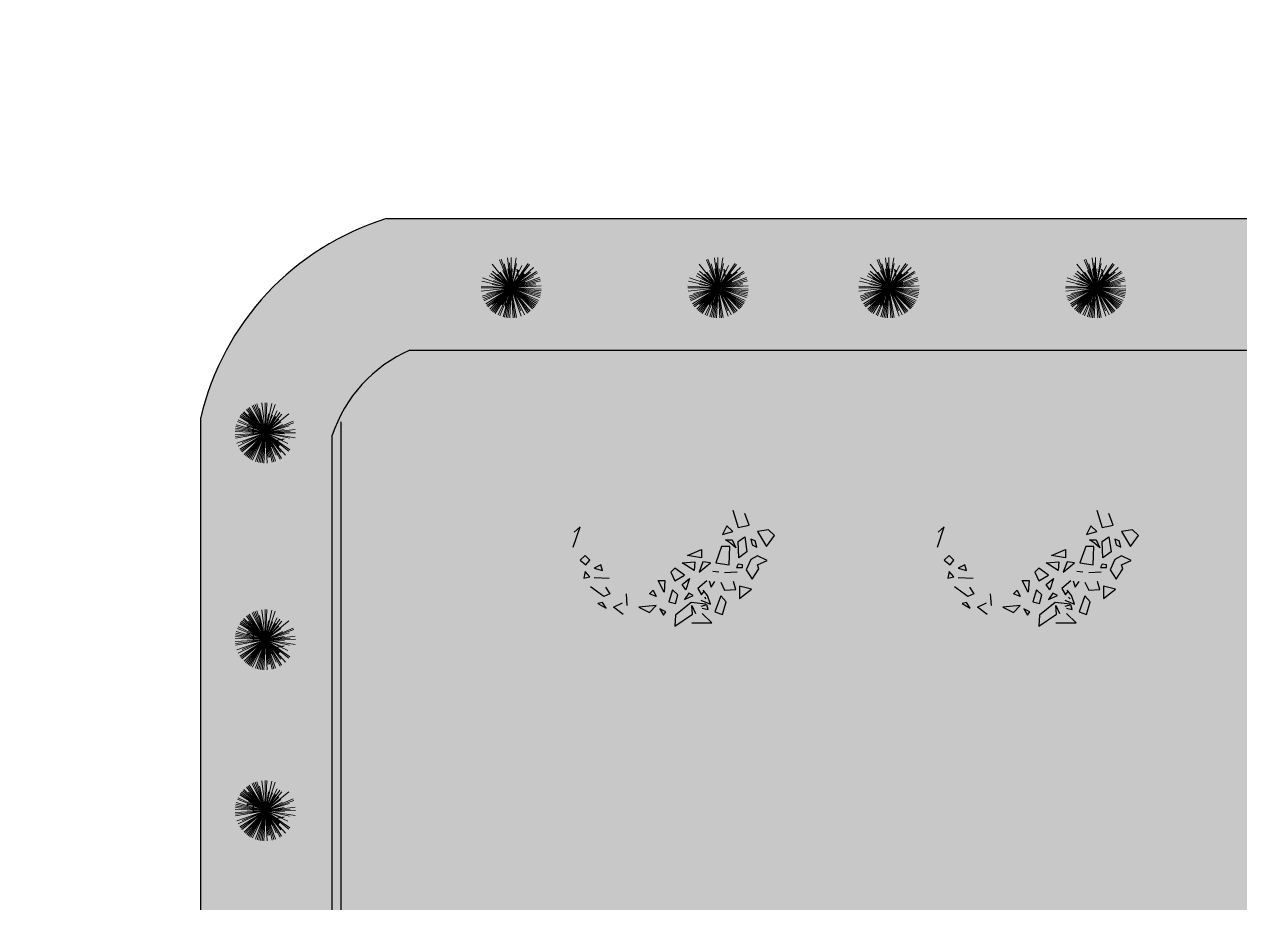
# Model space of a CAD drawing. Header units: millimetres. Extents: x -1544140 to 7445918, y -1294905 to 2019878.
# Drawn here: x 1790708 to 1794918, y 46922 to 49963 of the extents above; entities that cross this region are included whole.
import ezdxf

# ---------------------------------------------------------------- set-up
doc = ezdxf.new("R2010")
doc.units = ezdxf.units.MM
doc.header["$MEASUREMENT"] = 0
doc.layers.add('marc det', color=74, linetype='Continuous', lineweight=18)
picture_1 = doc.add_image_def('image5.png', size_in_pixel=(1482, 826))

msp = doc.modelspace()

# ---------------------------------------------------------------- hatches: boundary and pattern name
at = {"true_color": 0x8dc133, "transparency": 33554687}
h = msp.add_hatch(color=65, dxfattribs=at)
h.dxf.hatch_style = 1
h.paths.add_polyline_path([(1798271.3, 44489.7), (1798271.3, 48586.5, 0.352206), (1797375, 49290.5), (1791963.1, 49290.5, 0.266602), (1791319.5, 48601.4), (1791319.5, 44664.7, 0.323619), (1792044.8, 43934.2), (1797778.2, 43934.2, 0.388077)])
h.paths.add_polyline_path([(1797744.5, 44389.8), (1792088.8, 44389.8, -0.285044), (1791775.1, 44706.8), (1791775.1, 48540, -0.211803), (1792043.1, 48834.9), (1797378.1, 48834.9, -0.326949), (1797815.8, 48525.3), (1797815.8, 44485.1, -0.351898)], flags=16)
at = {"true_color": 0xb8d93f, "transparency": 33554687}
h = msp.add_hatch(color=63, dxfattribs=at)
h.dxf.hatch_style = 1
h.paths.add_polyline_path([(1797815.8, 48525.3, 0.326949), (1797378.1, 48834.9), (1792043.1, 48834.9, 0.386529), (1791775.1, 48230.6), (1791775.1, 44706.8, 0.417198), (1792285.9, 44389.8), (1797744.5, 44389.8, 0.351898), (1797815.8, 44485.1)])
at = {"layer": 'marc det'}
for points in [[(1792776.4, 48525.2), (1792708, 48506.9), (1792685.5, 48478), (1792644.2, 48420), (1792600.8, 48414.9), (1792594.9, 48364.9), (1792611.6, 48343.7), (1792599.1, 48311.9), (1792551, 48221.8), (1792566.6, 48190.7), (1792593, 48151.9), (1792593.4, 48117.8), (1792541, 48097.7), (1792614.1, 48092.5), (1792605, 48058.9), (1792628.7, 48034.3), (1792631.7, 48003.1), (1792667.6, 47963.7), (1792679.4, 47919.6), (1792712.6, 47894.4), (1792736.7, 47899.1), (1792768.5, 47880.9), (1792782.8, 47839.8), (1792793, 47788), (1792804.2, 47826.9), (1792838.8, 47858.1), (1792882.1, 47844.6), (1792910.9, 47825.9), (1792946.2, 47837.7), (1792983.8, 47837.8), (1793007.9, 47810.7), (1793017.4, 47841.9), (1793056.8, 47864.4), (1793097.9, 47862.7), (1793140.8, 47883.3), (1793153.8, 47912.8), (1793176.6, 47924.6), (1793206.7, 47930.5), (1793217.4, 47971.7), (1793237.9, 47995.3), (1793293.1, 48001.3), (1793335.5, 47992.5), (1793299.4, 48017.1), (1793272.2, 48043.6), (1793273.6, 48068.3), (1793298.2, 48102.5), (1793318.4, 48143.1), (1793315, 48176.6), (1793320.8, 48258.4), (1793389, 48293.8), (1793305.5, 48288.4), (1793282.3, 48326.6), (1793278.4, 48362.5), (1793253.1, 48411.3), (1793223, 48437.1), (1793209.1, 48475.9), (1793178.2, 48489.4), (1793138.1, 48518.2), (1793105, 48515), (1793105.9, 48570.5), (1793070.6, 48526.9), (1793057.6, 48561), (1793040.2, 48569.8), (1792998.4, 48582.1), (1792989.7, 48572.1), (1792912.4, 48566.6), (1792891.1, 48579.6), (1792853.2, 48564.8), (1792824.3, 48568.9), (1792794.8, 48607), (1792767.5, 48650.5), (1792778.8, 48608.8), (1792790.4, 48550)], [(1794037.2, 48525.2), (1793968.8, 48506.9), (1793946.2, 48478), (1793905, 48420), (1793861.5, 48414.9), (1793855.7, 48364.9), (1793872.4, 48343.7), (1793859.9, 48311.9), (1793811.8, 48221.8), (1793827.3, 48190.7), (1793853.7, 48151.9), (1793854.2, 48117.8), (1793801.8, 48097.7), (1793874.8, 48092.5), (1793865.8, 48058.9), (1793889.4, 48034.3), (1793892.4, 48003.1), (1793928.4, 47963.7), (1793940.2, 47919.6), (1793973.3, 47894.4), (1793997.5, 47899.1), (1794029.2, 47880.9), (1794043.6, 47839.8), (1794053.8, 47788), (1794064.9, 47826.9), (1794099.5, 47858.1), (1794142.9, 47844.6), (1794171.7, 47825.9), (1794206.9, 47837.7), (1794244.5, 47837.8), (1794268.6, 47810.7), (1794278.2, 47841.9), (1794317.6, 47864.4), (1794358.7, 47862.7), (1794401.6, 47883.3), (1794414.6, 47912.8), (1794437.3, 47924.6), (1794467.5, 47930.5), (1794478.2, 47971.7), (1794498.6, 47995.3), (1794553.8, 48001.3), (1794596.3, 47992.5), (1794560.1, 48017.1), (1794533, 48043.6), (1794534.4, 48068.3), (1794559, 48102.5), (1794579.2, 48143.1), (1794575.7, 48176.6), (1794581.6, 48258.4), (1794649.8, 48293.8), (1794566.3, 48288.4), (1794543.1, 48326.6), (1794539.2, 48362.5), (1794513.9, 48411.3), (1794483.8, 48437.1), (1794469.9, 48475.9), (1794439, 48489.4), (1794398.9, 48518.2), (1794365.8, 48515), (1794366.7, 48570.5), (1794331.4, 48526.9), (1794318.4, 48561), (1794301, 48569.8), (1794259.1, 48582.1), (1794250.4, 48572.1), (1794173.2, 48566.6), (1794151.8, 48579.6), (1794114, 48564.8), (1794085, 48568.9), (1794055.6, 48607), (1794028.2, 48650.5), (1794039.6, 48608.8), (1794051.1, 48550)]]:
    msp.add_hatch(color=102, dxfattribs=at).paths.add_polyline_path(points)

# ---------------------------------------------------------------- linework, layer by layer
at = {"color": 116, "lineweight": -2, "true_color": 0x136734}
for p, q in [((1792421.4, 49082.4), (1792415.5, 49115.9)), ((1793137.8, 49082.4), (1793131.9, 49115.9)), ((1793729.6, 49082.4), (1793723.7, 49115.9)), ((1794446.1, 49082.4), (1794440.2, 49115.9)), ((1791574.6, 48521.7), (1791608.1, 48527.6)), ((1791574.6, 47805.2), (1791608.1, 47811.1)), ((1791574.6, 47213.4), (1791608.1, 47219.3))]:
    msp.add_line(p, q, dxfattribs=at)
at = {"color": 116, "true_color": 0x136734}
for p, q in [((1792352.7, 49008.7), (1792397, 49008.7)), ((1792374.9, 49030.8), (1792374.9, 48986.5)), ((1793069.2, 49008.7), (1793113.5, 49008.7)), ((1793091.3, 49030.8), (1793091.3, 48986.5)), ((1793661, 49008.7), (1793705.3, 49008.7)), ((1793683.2, 49030.8), (1793683.2, 48986.5)), ((1794377.4, 49008.7), (1794421.7, 49008.7)), ((1794399.6, 49030.8), (1794399.6, 48986.5)), ((1791500.9, 48590.3), (1791500.9, 48546)), ((1791523, 48568.1), (1791478.7, 48568.1)), ((1791500.9, 47873.9), (1791500.9, 47829.6)), ((1791523, 47851.7), (1791478.7, 47851.7)), ((1791500.9, 47282), (1791500.9, 47237.7)), ((1791523, 47259.9), (1791478.7, 47259.9))]:
    msp.add_line(p, q, dxfattribs=at)
at = {"color": 96}
for p, q in [((1793162.2, 48281.3), (1793180.3, 48220.9)), ((1794422.9, 48281.3), (1794441, 48220.9)), ((1793219, 48229), (1793203.5, 48269.2)), ((1794479.7, 48229), (1794464.3, 48269.2)), ((1792609.7, 48152.5), (1792633, 48222.9)), ((1792633, 48222.9), (1792612.3, 48204.8)), ((1793141.5, 48227), (1793126, 48196.7)), ((1793126, 48196.7), (1793162.2, 48206.8)), ((1793162.2, 48206.8), (1793141.5, 48227)), ((1793180.3, 48220.9), (1793219, 48229)), ((1793286.1, 48212.8), (1793247.4, 48206.8)), ((1793247.4, 48206.8), (1793278.4, 48154.5)), ((1793306.8, 48192.7), (1793286.1, 48212.8)), ((1793870.5, 48152.5), (1793893.8, 48222.9)), ((1793893.8, 48222.9), (1793873.1, 48204.8)), ((1794402.3, 48227), (1794386.8, 48196.7)), ((1794386.8, 48196.7), (1794422.9, 48206.8)), ((1794422.9, 48206.8), (1794402.3, 48227)), ((1794441, 48220.9), (1794479.7, 48229)), ((1794546.9, 48212.8), (1794508.2, 48206.8)), ((1794508.2, 48206.8), (1794539.1, 48154.5)), ((1794567.5, 48192.7), (1794546.9, 48212.8)), ((1793123.5, 48154.5), (1793102.8, 48098.1)), ((1793151.9, 48154.5), (1793123.5, 48154.5)), ((1793136.4, 48178.6), (1793159.6, 48178.6)), ((1793154.4, 48166.5), (1793136.4, 48178.6)), ((1793149.3, 48092), (1793151.9, 48154.5)), ((1793172.5, 48150.4), (1793154.4, 48166.5)), ((1793159.6, 48178.6), (1793172.5, 48150.4)), ((1793180.3, 48172.6), (1793203.5, 48188.7)), ((1793182.9, 48116.2), (1793180.3, 48172.6)), ((1793203.5, 48188.7), (1793211.2, 48136.3)), ((1793239.6, 48174.6), (1793224.1, 48180.6)), ((1793224.1, 48180.6), (1793229.3, 48160.5)), ((1793229.3, 48160.5), (1793244.8, 48152.5)), ((1793244.8, 48152.5), (1793239.6, 48174.6)), ((1793278.4, 48154.5), (1793306.8, 48192.7)), ((1794384.2, 48154.5), (1794363.6, 48098.1)), ((1794412.6, 48154.5), (1794384.2, 48154.5)), ((1794397.1, 48178.6), (1794420.4, 48178.6)), ((1794415.2, 48166.5), (1794397.1, 48178.6)), ((1794410.1, 48092), (1794412.6, 48154.5)), ((1794433.3, 48150.4), (1794415.2, 48166.5)), ((1794420.4, 48178.6), (1794433.3, 48150.4)), ((1794441, 48172.6), (1794464.3, 48188.7)), ((1794443.6, 48116.2), (1794441, 48172.6)), ((1794464.3, 48188.7), (1794472, 48136.3)), ((1794500.4, 48174.6), (1794484.9, 48180.6)), ((1794484.9, 48180.6), (1794490.1, 48160.5)), ((1794490.1, 48160.5), (1794505.6, 48152.5)), ((1794505.6, 48152.5), (1794500.4, 48174.6)), ((1794539.1, 48154.5), (1794567.5, 48192.7)), ((1792651, 48124.3), (1792633, 48108.1)), ((1792666.6, 48108.1), (1792651, 48124.3)), ((1793004.7, 48124.3), (1793053.8, 48144.4)), ((1793053.8, 48116.2), (1793004.7, 48124.3)), ((1793053.8, 48144.4), (1793053.8, 48116.2)), ((1793211.2, 48136.3), (1793182.9, 48116.2)), ((1793247.4, 48122.2), (1793224.1, 48110.1)), ((1793280.9, 48106.1), (1793247.4, 48122.2)), ((1793911.8, 48124.3), (1793893.8, 48108.1)), ((1793927.3, 48108.1), (1793911.8, 48124.3)), ((1794265.5, 48124.3), (1794314.5, 48144.4)), ((1794314.5, 48116.2), (1794265.5, 48124.3)), ((1794314.5, 48144.4), (1794314.5, 48116.2)), ((1794472, 48136.3), (1794443.6, 48116.2)), ((1794508.2, 48122.2), (1794484.9, 48110.1)), ((1794541.7, 48106.1), (1794508.2, 48122.2)), ((1792633, 48108.1), (1792653.6, 48092)), ((1792653.6, 48092), (1792666.6, 48108.1)), ((1792705.3, 48092), (1792682, 48080)), ((1792682, 48080), (1792710.4, 48071.9)), ((1792710.4, 48071.9), (1792705.3, 48092)), ((1792960.8, 48080), (1792947.9, 48065.9)), ((1792994.4, 48055.8), (1792960.8, 48080)), ((1792986.6, 48098.1), (1793030.5, 48102.1)), ((1793027.9, 48071.9), (1792986.6, 48098.1)), ((1793030.5, 48102.1), (1793027.9, 48071.9)), ((1793058.9, 48102.1), (1793046, 48065.9)), ((1793046, 48065.9), (1793084.8, 48098.1)), ((1793084.8, 48098.1), (1793058.9, 48102.1)), ((1793102.8, 48098.1), (1793149.3, 48092)), ((1793180.3, 48094), (1793175.1, 48081.9)), ((1793175.1, 48081.9), (1793195.7, 48081.9)), ((1793195.7, 48092), (1793180.3, 48094)), ((1793195.7, 48081.9), (1793195.7, 48092)), ((1793224.1, 48110.1), (1793208.7, 48073.9)), ((1793208.7, 48073.9), (1793229.3, 48041.7)), ((1793229.3, 48041.7), (1793252.6, 48078)), ((1793247.4, 48092), (1793280.9, 48106.1)), ((1793252.6, 48078), (1793247.4, 48092)), ((1793893.8, 48108.1), (1793914.4, 48092)), ((1793914.4, 48092), (1793927.3, 48108.1)), ((1793966, 48092), (1793942.8, 48080)), ((1793942.8, 48080), (1793971.2, 48071.9)), ((1793971.2, 48071.9), (1793966, 48092)), ((1794221.6, 48080), (1794208.7, 48065.9)), ((1794255.2, 48055.8), (1794221.6, 48080)), ((1794247.4, 48098.1), (1794291.3, 48102.1)), ((1794288.7, 48071.9), (1794247.4, 48098.1)), ((1794291.3, 48102.1), (1794288.7, 48071.9)), ((1794319.7, 48102.1), (1794306.8, 48065.9)), ((1794306.8, 48065.9), (1794345.5, 48098.1)), ((1794345.5, 48098.1), (1794319.7, 48102.1)), ((1794363.6, 48098.1), (1794410.1, 48092)), ((1794441, 48094), (1794435.9, 48081.9)), ((1794435.9, 48081.9), (1794456.5, 48081.9)), ((1794456.5, 48092), (1794441, 48094)), ((1794456.5, 48081.9), (1794456.5, 48092)), ((1794484.9, 48110.1), (1794469.4, 48073.9)), ((1794469.4, 48073.9), (1794490.1, 48041.7)), ((1794490.1, 48041.7), (1794513.3, 48078)), ((1794508.2, 48092), (1794541.7, 48106.1)), ((1794513.3, 48078), (1794508.2, 48092)), ((1792651, 48067.9), (1792645.9, 48045.7)), ((1792645.9, 48045.7), (1792666.6, 48049.8)), ((1792666.6, 48049.8), (1792651, 48067.9)), ((1792682, 48047.7), (1792733.7, 48045.7)), ((1792924.7, 47997.4), (1792904, 48037.7)), ((1792904, 48037.7), (1792927.3, 48037.7)), ((1792927.3, 48037.7), (1792924.7, 47997.4)), ((1792947.9, 48065.9), (1792960.8, 48035.6)), ((1792960.8, 48035.6), (1792994.4, 48055.8)), ((1792986.6, 48023.6), (1793012.5, 48043.7)), ((1793012.5, 48043.7), (1792999.6, 48005.4)), ((1793071.8, 48035.6), (1793040.9, 48009.5)), ((1793079.7, 48035.9), (1793087.5, 48013.8)), ((1793087.5, 48013.8), (1793100.4, 48033.9)), ((1793113.2, 48065.9), (1793092.5, 48067.9)), ((1793121, 48031.9), (1793133.9, 48003.7)), ((1793177.7, 48065.9), (1793133.8, 48063.8)), ((1793172.7, 48005.7), (1793164.9, 48033.9)), ((1793911.8, 48067.9), (1793906.6, 48045.7)), ((1793906.6, 48045.7), (1793927.3, 48049.8)), ((1793927.3, 48049.8), (1793911.8, 48067.9)), ((1793942.8, 48047.7), (1793994.4, 48045.7)), ((1794185.4, 47997.4), (1794164.8, 48037.7)), ((1794164.8, 48037.7), (1794188, 48037.7)), ((1794188, 48037.7), (1794185.4, 47997.4)), ((1794208.7, 48065.9), (1794221.6, 48035.6)), ((1794221.6, 48035.6), (1794255.2, 48055.8)), ((1794247.4, 48023.6), (1794273.2, 48043.7)), ((1794273.2, 48043.7), (1794260.3, 48005.4)), ((1794332.6, 48035.6), (1794301.6, 48009.5)), ((1794340.5, 48035.9), (1794348.2, 48013.8)), ((1794348.2, 48013.8), (1794361.2, 48033.9)), ((1794373.9, 48065.9), (1794353.2, 48067.9)), ((1794381.8, 48031.9), (1794394.7, 48003.7)), ((1794438.4, 48065.9), (1794394.6, 48063.8)), ((1794433.4, 48005.7), (1794425.7, 48033.9)), ((1792715.7, 47981.6), (1792669.3, 48015.8)), ((1792736.4, 47991.6), (1792715.7, 47981.6)), ((1792720.9, 48013.8), (1792736.4, 47991.6)), ((1792793, 47991.4), (1792795.6, 47951.1)), ((1792873.1, 47991.4), (1792886, 48003.4)), ((1792896.3, 47981.3), (1792873.1, 47991.4)), ((1792886, 48003.4), (1792896.3, 47981.3)), ((1792953.1, 48005.4), (1792940.2, 47963.2)), ((1792971.2, 47987.3), (1792953.1, 48005.4)), ((1792963.4, 47957.1), (1792971.2, 47987.3)), ((1792999.6, 48005.4), (1792986.6, 48023.6)), ((1793009.9, 47993.4), (1792994.4, 47971.2)), ((1792994.4, 47971.2), (1793025.4, 47985.3)), ((1793025.4, 47985.3), (1793009.9, 47993.4)), ((1793040.9, 48009.5), (1793053.8, 47987.3)), ((1793053.8, 47987.3), (1793064.1, 48001.4)), ((1793074.6, 47985.6), (1793059.1, 48003.7)), ((1793084.9, 47955.4), (1793074.6, 47985.6)), ((1793133.9, 48003.7), (1793172.7, 48005.7)), ((1793226.7, 48007.4), (1793185.4, 48017.5)), ((1793185.4, 48017.5), (1793185.4, 47975.3)), ((1793185.4, 47975.3), (1793226.7, 48007.4)), ((1793976.5, 47981.6), (1793930, 48015.8)), ((1793997.1, 47991.6), (1793976.5, 47981.6)), ((1793981.7, 48013.8), (1793997.1, 47991.6)), ((1794053.8, 47991.4), (1794056.4, 47951.1)), ((1794133.8, 47991.4), (1794146.7, 48003.4)), ((1794157.1, 47981.3), (1794133.8, 47991.4)), ((1794146.7, 48003.4), (1794157.1, 47981.3)), ((1794213.8, 48005.4), (1794201, 47963.2)), ((1794231.9, 47987.3), (1794213.8, 48005.4)), ((1794224.2, 47957.1), (1794231.9, 47987.3)), ((1794260.3, 48005.4), (1794247.4, 48023.6)), ((1794270.7, 47993.4), (1794255.2, 47971.2)), ((1794255.2, 47971.2), (1794286.1, 47985.3)), ((1794286.1, 47985.3), (1794270.7, 47993.4)), ((1794301.6, 48009.5), (1794314.5, 47987.3)), ((1794314.5, 47987.3), (1794324.9, 48001.4)), ((1794335.3, 47985.6), (1794319.8, 48003.7)), ((1794345.6, 47955.4), (1794335.3, 47985.6)), ((1794394.7, 48003.7), (1794433.4, 48005.7)), ((1794487.5, 48007.4), (1794446.2, 48017.5)), ((1794446.2, 48017.5), (1794446.2, 47975.3)), ((1794446.2, 47975.3), (1794487.5, 48007.4)), ((1792710.6, 47961.4), (1792695.1, 47957.4)), ((1792695.1, 47957.4), (1792723.5, 47941.3)), ((1792723.5, 47941.3), (1792710.6, 47961.4)), ((1792749.3, 47945.3), (1792780.3, 47959.4)), ((1792782.8, 47919.1), (1792749.3, 47945.3)), ((1792896.3, 47951.1), (1792836.9, 47945)), ((1792836.9, 47945), (1792873.1, 47926.9)), ((1792873.1, 47926.9), (1792896.3, 47951.1)), ((1792940.2, 47963.2), (1792963.4, 47957.1)), ((1793017.6, 47961.1), (1792963.4, 47916.9)), ((1793069.3, 47955.1), (1793017.6, 47961.1)), ((1793022.8, 47920.9), (1793020.2, 47951.1)), ((1793020.2, 47951.1), (1793033.1, 47922.9)), ((1793051.3, 47969.5), (1793084.9, 47955.4)), ((1793072, 47953.4), (1793051.3, 47947.3)), ((1793064.1, 47979.3), (1793069.3, 47973.2)), ((1793077.1, 47937.3), (1793072, 47953.4)), ((1793121, 47983.6), (1793100.4, 47929.2)), ((1793139.1, 47963.4), (1793121, 47983.6)), ((1793126.2, 47919.1), (1793139.1, 47963.4)), ((1793971.3, 47961.4), (1793955.9, 47957.4)), ((1793955.9, 47957.4), (1793984.3, 47941.3)), ((1793984.3, 47941.3), (1793971.3, 47961.4)), ((1794010.1, 47945.3), (1794041, 47959.4)), ((1794043.6, 47919.1), (1794010.1, 47945.3)), ((1794157.1, 47951.1), (1794097.7, 47945)), ((1794097.7, 47945), (1794133.8, 47926.9)), ((1794133.8, 47926.9), (1794157.1, 47951.1)), ((1794201, 47963.2), (1794224.2, 47957.1)), ((1794278.4, 47961.1), (1794224.2, 47916.9)), ((1794330, 47955.1), (1794278.4, 47961.1)), ((1794283.5, 47920.9), (1794281, 47951.1)), ((1794281, 47951.1), (1794293.9, 47922.9)), ((1794312.1, 47969.5), (1794345.6, 47955.4)), ((1794332.7, 47953.4), (1794312.1, 47947.3)), ((1794324.9, 47979.3), (1794330, 47973.2)), ((1794337.9, 47937.3), (1794332.7, 47953.4)), ((1794381.8, 47983.6), (1794361.2, 47929.2)), ((1794399.9, 47963.4), (1794381.8, 47983.6)), ((1794387, 47919.1), (1794399.9, 47963.4)), ((1792929.9, 47928.9), (1792909.2, 47939)), ((1792909.2, 47939), (1792922.1, 47916.9)), ((1792922.1, 47916.9), (1792929.9, 47928.9)), ((1792960.8, 47878.6), (1793022.8, 47920.9)), ((1792963.4, 47916.9), (1792960.8, 47878.6)), ((1793056.5, 47941.3), (1793077.1, 47937.3)), ((1793090, 47891), (1793056.5, 47923.2)), ((1793100.4, 47929.2), (1793126.2, 47919.1)), ((1794190.6, 47928.9), (1794170, 47939)), ((1794170, 47939), (1794182.9, 47916.9)), ((1794182.9, 47916.9), (1794190.6, 47928.9)), ((1794221.6, 47878.6), (1794283.5, 47920.9)), ((1794224.2, 47916.9), (1794221.6, 47878.6)), ((1794317.3, 47941.3), (1794337.9, 47937.3)), ((1794350.8, 47891), (1794317.3, 47923.2)), ((1794361.2, 47929.2), (1794387, 47919.1)), ((1793020.3, 47891), (1793090, 47891)), ((1794281.1, 47891), (1794350.8, 47891))]:
    msp.add_line(p, q, dxfattribs=at)
for points in [[(1791963.1, 49290.5), (1797395.9, 49290.5)], [(1792043.1, 48834.9), (1797395.9, 48834.9)], [(1791319.5, 44664.7), (1791319.5, 48601.4)], [(1791804.2, 48586.5), (1791804.2, 44473.9)], [(1791775.1, 44706.8), (1791775.1, 48540)]]:
    msp.add_lwpolyline(points)
for radius, start, end in [(947, 107.0974, 166.8092), (491.5, 113.8167, 161.6515)]:
    msp.add_arc((1792241.6, 48385.3), radius, start, end)
at = {"layer": 'marc det', "color": 116, "true_color": 0x136734}
for p, q in [((1792394.6, 49051.1), (1792329, 49132.4)), ((1792394.6, 49051.1), (1792354.1, 49147.4)), ((1792394.6, 49051.1), (1792359.5, 49149.5)), ((1792394.6, 49051.1), (1792370.3, 49133.7)), ((1792394.6, 49051.1), (1792382.3, 49154.8)), ((1792394.6, 49051.1), (1792389.3, 49136.9)), ((1792393.6, 49050), (1792453.6, 49135.5)), ((1792453.6, 49135.5), (1792393.6, 49050)), ((1792393.6, 49050), (1792458.3, 49132)), ((1792394.6, 49051.1), (1792394, 49155.6)), ((1792394.6, 49051.1), (1792411.5, 49154.2)), ((1792394.6, 49051.1), (1792413.2, 49134.9)), ((1792394.6, 49051.1), (1792431.4, 49128.6)), ((1792394.6, 49051.1), (1792472.1, 49121.2)), ((1793111.1, 49051.1), (1793045.4, 49132.4)), ((1793111.1, 49051.1), (1793070.5, 49147.4)), ((1793111.1, 49051.1), (1793076, 49149.5)), ((1793111.1, 49051.1), (1793086.7, 49133.7)), ((1793111.1, 49051.1), (1793098.7, 49154.8)), ((1793111.1, 49051.1), (1793105.7, 49136.9)), ((1793110.1, 49050), (1793170, 49135.5)), ((1793170, 49135.5), (1793110.1, 49050)), ((1793110.1, 49050), (1793174.7, 49132)), ((1793111.1, 49051.1), (1793110.4, 49155.6)), ((1793111.1, 49051.1), (1793127.9, 49154.2)), ((1793111.1, 49051.1), (1793129.7, 49134.9)), ((1793111.1, 49051.1), (1793147.8, 49128.6)), ((1793111.1, 49051.1), (1793188.6, 49121.2)), ((1793702.9, 49051.1), (1793637.3, 49132.4)), ((1793702.9, 49051.1), (1793662.3, 49147.4)), ((1793702.9, 49051.1), (1793667.8, 49149.5)), ((1793702.9, 49051.1), (1793678.6, 49133.7)), ((1793702.9, 49051.1), (1793690.6, 49154.8)), ((1793702.9, 49051.1), (1793697.6, 49136.9)), ((1793701.9, 49050), (1793761.9, 49135.5)), ((1793761.9, 49135.5), (1793701.9, 49050)), ((1793701.9, 49050), (1793766.6, 49132)), ((1793702.9, 49051.1), (1793702.3, 49155.6)), ((1793702.9, 49051.1), (1793719.8, 49154.2)), ((1793702.9, 49051.1), (1793721.5, 49134.9)), ((1793702.9, 49051.1), (1793739.7, 49128.6)), ((1793702.9, 49051.1), (1793780.4, 49121.2)), ((1794419.3, 49051.1), (1794353.7, 49132.4)), ((1794419.3, 49051.1), (1794378.8, 49147.4)), ((1794419.3, 49051.1), (1794384.2, 49149.5)), ((1794419.3, 49051.1), (1794395, 49133.7)), ((1794419.3, 49051.1), (1794407, 49154.8)), ((1794419.3, 49051.1), (1794414, 49136.9)), ((1794418.3, 49050), (1794478.3, 49135.5)), ((1794478.3, 49135.5), (1794418.3, 49050)), ((1794418.3, 49050), (1794483, 49132)), ((1794419.3, 49051.1), (1794418.7, 49155.6)), ((1794419.3, 49051.1), (1794436.2, 49154.2)), ((1794419.3, 49051.1), (1794438, 49134.9)), ((1794419.3, 49051.1), (1794456.1, 49128.6)), ((1794419.3, 49051.1), (1794496.8, 49121.2)), ((1792394.6, 49051.1), (1792295.8, 49085)), ((1792394.6, 49051.1), (1792318.6, 49092.5)), ((1792394.6, 49051.1), (1792323.8, 49100.7)), ((1792323.8, 49100.7), (1792394.6, 49051.1)), ((1792394.6, 49051.1), (1792329.8, 49108.3)), ((1792394.6, 49051.1), (1792338, 49086.2)), ((1792394.6, 49051.1), (1792347.4, 49097.8)), ((1792394.6, 49051.1), (1792355.9, 49104.9)), ((1792394.6, 49051.1), (1792365.5, 49110.6)), ((1792394.6, 49051.1), (1792383.2, 49116.2)), ((1792394.6, 49051.1), (1792397.9, 49117)), ((1792394.6, 49051.1), (1792419.5, 49112.1)), ((1792394.6, 49051.1), (1792482.8, 49107.2)), ((1792394.6, 49051.1), (1792461.4, 49105)), ((1792394.6, 49051.1), (1792485.8, 49102.2)), ((1792394.6, 49051.1), (1792438.2, 49100.4)), ((1792394.6, 49051.1), (1792440.9, 49097.9)), ((1792394.6, 49051.1), (1792471.7, 49088.8)), ((1792394.6, 49051.1), (1792493, 49086.2)), ((1792394.6, 49051.1), (1792494.8, 49080.6)), ((1793111.1, 49051.1), (1793012.2, 49085)), ((1793111.1, 49051.1), (1793035, 49092.5)), ((1793111.1, 49051.1), (1793040.2, 49100.7)), ((1793040.2, 49100.7), (1793111.1, 49051.1)), ((1793111.1, 49051.1), (1793046.3, 49108.3)), ((1793111.1, 49051.1), (1793054.5, 49086.2)), ((1793111.1, 49051.1), (1793063.8, 49097.8)), ((1793111.1, 49051.1), (1793072.4, 49104.9)), ((1793111.1, 49051.1), (1793082, 49110.6)), ((1793111.1, 49051.1), (1793099.6, 49116.2)), ((1793111.1, 49051.1), (1793114.4, 49117)), ((1793111.1, 49051.1), (1793135.9, 49112.1)), ((1793111.1, 49051.1), (1793199.2, 49107.2)), ((1793111.1, 49051.1), (1793177.8, 49105)), ((1793111.1, 49051.1), (1793202.2, 49102.2)), ((1793111.1, 49051.1), (1793154.6, 49100.4)), ((1793111.1, 49051.1), (1793157.3, 49097.9)), ((1793111.1, 49051.1), (1793188.1, 49088.8)), ((1793111.1, 49051.1), (1793209.5, 49086.2)), ((1793111.1, 49051.1), (1793211.3, 49080.6)), ((1793702.9, 49051.1), (1793604.1, 49085)), ((1793702.9, 49051.1), (1793626.9, 49092.5)), ((1793702.9, 49051.1), (1793632, 49100.7)), ((1793632, 49100.7), (1793702.9, 49051.1)), ((1793702.9, 49051.1), (1793638.1, 49108.3)), ((1793702.9, 49051.1), (1793646.3, 49086.2)), ((1793702.9, 49051.1), (1793655.6, 49097.8)), ((1793702.9, 49051.1), (1793664.2, 49104.9)), ((1793702.9, 49051.1), (1793673.8, 49110.6)), ((1793702.9, 49051.1), (1793691.4, 49116.2)), ((1793702.9, 49051.1), (1793706.2, 49117)), ((1793702.9, 49051.1), (1793727.7, 49112.1)), ((1793702.9, 49051.1), (1793791, 49107.2)), ((1793702.9, 49051.1), (1793769.6, 49105)), ((1793702.9, 49051.1), (1793794, 49102.2)), ((1793702.9, 49051.1), (1793746.4, 49100.4)), ((1793702.9, 49051.1), (1793749.1, 49097.9)), ((1793702.9, 49051.1), (1793780, 49088.8)), ((1793702.9, 49051.1), (1793801.3, 49086.2)), ((1793702.9, 49051.1), (1793803.1, 49080.6)), ((1794419.3, 49051.1), (1794320.5, 49085)), ((1794419.3, 49051.1), (1794343.3, 49092.5)), ((1794419.3, 49051.1), (1794348.5, 49100.7)), ((1794348.5, 49100.7), (1794419.3, 49051.1)), ((1794419.3, 49051.1), (1794354.5, 49108.3)), ((1794419.3, 49051.1), (1794362.8, 49086.2)), ((1794419.3, 49051.1), (1794372.1, 49097.8)), ((1794419.3, 49051.1), (1794380.6, 49104.9)), ((1794419.3, 49051.1), (1794390.2, 49110.6)), ((1794419.3, 49051.1), (1794407.9, 49116.2)), ((1794419.3, 49051.1), (1794422.6, 49117)), ((1794419.3, 49051.1), (1794444.2, 49112.1)), ((1794419.3, 49051.1), (1794507.5, 49107.2)), ((1794419.3, 49051.1), (1794486.1, 49105)), ((1794419.3, 49051.1), (1794510.5, 49102.2)), ((1794419.3, 49051.1), (1794462.9, 49100.4)), ((1794419.3, 49051.1), (1794465.6, 49097.9)), ((1794419.3, 49051.1), (1794496.4, 49088.8)), ((1794419.3, 49051.1), (1794517.8, 49086.2)), ((1794419.3, 49051.1), (1794519.6, 49080.6)), ((1792394.6, 49051.1), (1792290.1, 49050.5)), ((1792394.6, 49051.1), (1792290.3, 49056.3)), ((1792394.6, 49051.1), (1792290.9, 49038.8)), ((1792394.6, 49051.1), (1792292.6, 49073.7)), ((1792394.6, 49051.1), (1792294.4, 49021.6)), ((1792394.6, 49051.1), (1792296.2, 49016)), ((1792394.6, 49051.1), (1792298.3, 49010.5)), ((1792394.6, 49051.1), (1792300.8, 49005.2)), ((1792394.6, 49051.1), (1792306.5, 48995)), ((1792394.6, 49051.1), (1792309.8, 48990.1)), ((1792394.6, 49051.1), (1792310, 49031.2)), ((1792394.6, 49051.1), (1792313.3, 48985.4)), ((1792394.6, 49051.1), (1792321.2, 48976.8)), ((1792394.6, 49051.1), (1792325.5, 48972.8)), ((1792394.6, 49051.1), (1792328.7, 49061.9)), ((1792394.6, 49051.1), (1792330, 48969)), ((1792394.6, 49051.1), (1792330.1, 48992.7)), ((1792394.6, 49051.1), (1792332.9, 49076.2)), ((1792334.7, 48965.5), (1792394.6, 49051.1)), ((1792394.6, 49051.1), (1792334.7, 48965.5)), ((1792394.6, 49051.1), (1792339.6, 48962.3)), ((1792394.6, 49051.1), (1792349.8, 48956.7)), ((1792394.6, 49051.1), (1792355.2, 48954.3)), ((1792394.6, 49051.1), (1792362.6, 48992.3)), ((1792394.6, 49051.1), (1792366.3, 48950.5)), ((1792394.6, 49051.1), (1792372, 48949.1)), ((1792394.6, 49051.1), (1792377.7, 48948)), ((1792394.6, 49051.1), (1792383.5, 48947.2)), ((1792394.6, 49051.1), (1792389.4, 48946.7)), ((1792394.6, 49051.1), (1792496.3, 49074.9)), ((1792394.6, 49051.1), (1792442.8, 49071.4)), ((1792394.6, 49051.1), (1792479.2, 49066)), ((1792394.6, 49051.1), (1792479.9, 49061.2)), ((1792394.6, 49051.1), (1792498.9, 49057.6)), ((1792394.6, 49051.1), (1792499, 49045.8)), ((1792394.6, 49051.1), (1792429.7, 48952.7)), ((1792394.6, 49051.1), (1792406.9, 48947.3)), ((1792394.6, 49051.1), (1792412.7, 48948.2)), ((1792394.6, 49051.1), (1792401.1, 48946.8)), ((1792394.6, 49051.1), (1792428.2, 48971.3)), ((1792394.6, 49051.1), (1792440.5, 48957.2)), ((1792394.6, 49051.1), (1792450.7, 48962.9)), ((1792394.6, 49051.1), (1792455.6, 48966.2)), ((1792394.6, 49051.1), (1792460.3, 48969.8)), ((1792394.6, 49051.1), (1792468.9, 48977.6)), ((1792394.6, 49051.1), (1792472.9, 48981.9)), ((1792394.6, 49051.1), (1792476.7, 48986.4)), ((1792480.2, 48991.1), (1792394.6, 49051.1)), ((1792394.6, 49051.1), (1792483.4, 48996)), ((1792394.6, 49051.1), (1792486.4, 49001.1)), ((1792394.6, 49051.1), (1792489, 49006.3)), ((1792394.6, 49051.1), (1792496.6, 49028.4)), ((1792394.6, 49051.1), (1792497.7, 49034.2)), ((1792394.6, 49051.1), (1792498.5, 49040)), ((1792394.6, 49051.1), (1792493.4, 49017.2)), ((1792394.6, 49051.1), (1792495.2, 49022.8)), ((1793111.1, 49051.1), (1793006.6, 49050.5)), ((1793111.1, 49051.1), (1793006.7, 49056.3)), ((1793111.1, 49051.1), (1793007.3, 49038.8)), ((1793111.1, 49051.1), (1793009.1, 49073.7)), ((1793111.1, 49051.1), (1793010.8, 49021.6)), ((1793111.1, 49051.1), (1793012.6, 49016)), ((1793111.1, 49051.1), (1793014.8, 49010.5)), ((1793111.1, 49051.1), (1793017.2, 49005.2)), ((1793111.1, 49051.1), (1793022.9, 48995)), ((1793111.1, 49051.1), (1793026.2, 48990.1)), ((1793111.1, 49051.1), (1793026.5, 49031.2)), ((1793111.1, 49051.1), (1793029.8, 48985.4)), ((1793111.1, 49051.1), (1793037.6, 48976.8)), ((1793111.1, 49051.1), (1793041.9, 48972.8)), ((1793111.1, 49051.1), (1793045.2, 49061.9)), ((1793111.1, 49051.1), (1793046.4, 48969)), ((1793111.1, 49051.1), (1793046.6, 48992.7)), ((1793111.1, 49051.1), (1793049.3, 49076.2)), ((1793051.1, 48965.5), (1793111.1, 49051.1)), ((1793111.1, 49051.1), (1793051.1, 48965.5)), ((1793111.1, 49051.1), (1793056, 48962.3)), ((1793111.1, 49051.1), (1793066.3, 48956.7)), ((1793111.1, 49051.1), (1793071.7, 48954.3)), ((1793111.1, 49051.1), (1793079, 48992.3)), ((1793111.1, 49051.1), (1793082.7, 48950.5)), ((1793111.1, 49051.1), (1793088.4, 48949.1)), ((1793111.1, 49051.1), (1793094.2, 48948)), ((1793111.1, 49051.1), (1793100, 48947.2)), ((1793111.1, 49051.1), (1793105.8, 48946.7)), ((1793111.1, 49051.1), (1793212.8, 49074.9)), ((1793111.1, 49051.1), (1793159.2, 49071.4)), ((1793111.1, 49051.1), (1793195.6, 49066)), ((1793111.1, 49051.1), (1793196.3, 49061.2)), ((1793111.1, 49051.1), (1793215.3, 49057.6)), ((1793111.1, 49051.1), (1793215.4, 49045.8)), ((1793111.1, 49051.1), (1793146.2, 48952.7)), ((1793111.1, 49051.1), (1793123.4, 48947.3)), ((1793111.1, 49051.1), (1793129.2, 48948.2)), ((1793111.1, 49051.1), (1793117.5, 48946.8)), ((1793111.1, 49051.1), (1793144.7, 48971.3)), ((1793111.1, 49051.1), (1793157, 48957.2)), ((1793111.1, 49051.1), (1793167.2, 48962.9)), ((1793111.1, 49051.1), (1793172, 48966.2)), ((1793111.1, 49051.1), (1793176.7, 48969.8)), ((1793111.1, 49051.1), (1793185.4, 48977.6)), ((1793111.1, 49051.1), (1793189.4, 48981.9)), ((1793111.1, 49051.1), (1793193.1, 48986.4)), ((1793196.6, 48991.1), (1793111.1, 49051.1)), ((1793111.1, 49051.1), (1793199.9, 48996)), ((1793111.1, 49051.1), (1793202.8, 49001.1)), ((1793111.1, 49051.1), (1793205.5, 49006.3)), ((1793111.1, 49051.1), (1793213.1, 49028.4)), ((1793111.1, 49051.1), (1793214.2, 49034.2)), ((1793111.1, 49051.1), (1793215, 49040)), ((1793111.1, 49051.1), (1793209.9, 49017.2)), ((1793111.1, 49051.1), (1793211.6, 49022.8)), ((1793702.9, 49051.1), (1793598.4, 49050.5)), ((1793702.9, 49051.1), (1793598.5, 49056.3)), ((1793702.9, 49051.1), (1793599.1, 49038.8)), ((1793702.9, 49051.1), (1793600.9, 49073.7)), ((1793702.9, 49051.1), (1793602.7, 49021.6)), ((1793702.9, 49051.1), (1793604.5, 49016)), ((1793702.9, 49051.1), (1793606.6, 49010.5)), ((1793702.9, 49051.1), (1793609, 49005.2)), ((1793702.9, 49051.1), (1793614.8, 48995)), ((1793702.9, 49051.1), (1793618, 48990.1)), ((1793702.9, 49051.1), (1793618.3, 49031.2)), ((1793702.9, 49051.1), (1793621.6, 48985.4)), ((1793702.9, 49051.1), (1793629.5, 48976.8)), ((1793702.9, 49051.1), (1793633.7, 48972.8)), ((1793702.9, 49051.1), (1793637, 49061.9)), ((1793702.9, 49051.1), (1793638.2, 48969)), ((1793702.9, 49051.1), (1793638.4, 48992.7)), ((1793702.9, 49051.1), (1793641.2, 49076.2)), ((1793642.9, 48965.5), (1793702.9, 49051.1)), ((1793702.9, 49051.1), (1793642.9, 48965.5)), ((1793702.9, 49051.1), (1793647.8, 48962.3)), ((1793702.9, 49051.1), (1793658.1, 48956.7)), ((1793702.9, 49051.1), (1793663.5, 48954.3)), ((1793702.9, 49051.1), (1793670.9, 48992.3)), ((1793702.9, 49051.1), (1793674.6, 48950.5)), ((1793702.9, 49051.1), (1793680.3, 48949.1)), ((1793702.9, 49051.1), (1793686, 48948)), ((1793702.9, 49051.1), (1793691.8, 48947.2)), ((1793702.9, 49051.1), (1793697.7, 48946.7)), ((1793702.9, 49051.1), (1793804.6, 49074.9)), ((1793702.9, 49051.1), (1793751, 49071.4)), ((1793702.9, 49051.1), (1793787.5, 49066)), ((1793702.9, 49051.1), (1793788.2, 49061.2)), ((1793702.9, 49051.1), (1793807.2, 49057.6)), ((1793702.9, 49051.1), (1793807.3, 49045.8)), ((1793702.9, 49051.1), (1793738, 48952.7)), ((1793702.9, 49051.1), (1793715.2, 48947.3)), ((1793702.9, 49051.1), (1793721, 48948.2)), ((1793702.9, 49051.1), (1793709.4, 48946.8)), ((1793702.9, 49051.1), (1793736.5, 48971.3)), ((1793702.9, 49051.1), (1793748.8, 48957.2)), ((1793702.9, 49051.1), (1793759, 48962.9)), ((1793702.9, 49051.1), (1793763.9, 48966.2)), ((1793702.9, 49051.1), (1793768.5, 48969.8)), ((1793702.9, 49051.1), (1793777.2, 48977.6)), ((1793702.9, 49051.1), (1793781.2, 48981.9)), ((1793702.9, 49051.1), (1793785, 48986.4)), ((1793788.5, 48991.1), (1793702.9, 49051.1)), ((1793702.9, 49051.1), (1793791.7, 48996)), ((1793702.9, 49051.1), (1793794.6, 49001.1)), ((1793702.9, 49051.1), (1793797.3, 49006.3)), ((1793702.9, 49051.1), (1793804.9, 49028.4)), ((1793702.9, 49051.1), (1793806, 49034.2)), ((1793702.9, 49051.1), (1793806.8, 49040)), ((1793702.9, 49051.1), (1793801.7, 49017.2)), ((1793702.9, 49051.1), (1793803.5, 49022.8)), ((1794419.3, 49051.1), (1794314.9, 49050.5)), ((1794419.3, 49051.1), (1794315, 49056.3)), ((1794419.3, 49051.1), (1794315.6, 49038.8)), ((1794419.3, 49051.1), (1794317.3, 49073.7)), ((1794419.3, 49051.1), (1794319.1, 49021.6)), ((1794419.3, 49051.1), (1794320.9, 49016)), ((1794419.3, 49051.1), (1794323, 49010.5)), ((1794419.3, 49051.1), (1794325.5, 49005.2)), ((1794419.3, 49051.1), (1794331.2, 48995)), ((1794419.3, 49051.1), (1794334.5, 48990.1)), ((1794419.3, 49051.1), (1794334.7, 49031.2)), ((1794419.3, 49051.1), (1794338, 48985.4)), ((1794419.3, 49051.1), (1794345.9, 48976.8)), ((1794419.3, 49051.1), (1794350.2, 48972.8)), ((1794419.3, 49051.1), (1794353.4, 49061.9)), ((1794419.3, 49051.1), (1794354.7, 48969)), ((1794419.3, 49051.1), (1794354.8, 48992.7)), ((1794419.3, 49051.1), (1794357.6, 49076.2)), ((1794359.4, 48965.5), (1794419.3, 49051.1)), ((1794419.3, 49051.1), (1794359.4, 48965.5)), ((1794419.3, 49051.1), (1794364.3, 48962.3)), ((1794419.3, 49051.1), (1794374.6, 48956.7)), ((1794419.3, 49051.1), (1794379.9, 48954.3)), ((1794419.3, 49051.1), (1794387.3, 48992.3)), ((1794419.3, 49051.1), (1794391, 48950.5)), ((1794419.3, 49051.1), (1794396.7, 48949.1)), ((1794419.3, 49051.1), (1794402.5, 48948)), ((1794419.3, 49051.1), (1794408.3, 48947.2)), ((1794419.3, 49051.1), (1794414.1, 48946.7)), ((1794419.3, 49051.1), (1794521.1, 49074.9)), ((1794419.3, 49051.1), (1794467.5, 49071.4)), ((1794419.3, 49051.1), (1794503.9, 49066)), ((1794419.3, 49051.1), (1794504.6, 49061.2)), ((1794419.3, 49051.1), (1794523.6, 49057.6)), ((1794419.3, 49051.1), (1794523.7, 49045.8)), ((1794419.3, 49051.1), (1794454.4, 48952.7)), ((1794419.3, 49051.1), (1794431.7, 48947.3)), ((1794419.3, 49051.1), (1794437.5, 48948.2)), ((1794419.3, 49051.1), (1794425.8, 48946.8)), ((1794419.3, 49051.1), (1794452.9, 48971.3)), ((1794419.3, 49051.1), (1794465.2, 48957.2)), ((1794419.3, 49051.1), (1794475.5, 48962.9)), ((1794419.3, 49051.1), (1794480.3, 48966.2)), ((1794419.3, 49051.1), (1794485, 48969.8)), ((1794419.3, 49051.1), (1794493.7, 48977.6)), ((1794419.3, 49051.1), (1794497.7, 48981.9)), ((1794419.3, 49051.1), (1794501.4, 48986.4)), ((1794504.9, 48991.1), (1794419.3, 49051.1)), ((1794419.3, 49051.1), (1794508.1, 48996)), ((1794419.3, 49051.1), (1794511.1, 49001.1)), ((1794419.3, 49051.1), (1794513.7, 49006.3)), ((1794419.3, 49051.1), (1794521.3, 49028.4)), ((1794419.3, 49051.1), (1794522.5, 49034.2)), ((1794419.3, 49051.1), (1794523.2, 49040)), ((1794419.3, 49051.1), (1794518.2, 49017.2)), ((1794419.3, 49051.1), (1794519.9, 49022.8)), ((1791543.3, 48548.4), (1791464.9, 48617.6)), ((1791543.3, 48548.4), (1791468.9, 48621.8)), ((1791543.3, 48548.4), (1791477.6, 48629.7)), ((1791543.3, 48548.4), (1791482.3, 48633.3)), ((1791543.3, 48548.4), (1791487.1, 48636.5)), ((1791543.3, 48548.4), (1791497.4, 48642.3)), ((1791543.3, 48548.4), (1791502.7, 48644.7)), ((1791543.3, 48548.4), (1791508.2, 48646.8)), ((1791543.3, 48548.4), (1791513.7, 48648.6)), ((1791543.3, 48548.4), (1791523.4, 48633)), ((1791543.3, 48548.4), (1791530.9, 48652.2)), ((1791543.3, 48548.4), (1791542.6, 48652.9)), ((1791543.3, 48548.4), (1791548.5, 48652.8)), ((1791543.3, 48548.4), (1791565.9, 48650.4)), ((1791543.3, 48548.4), (1791577.2, 48647.2)), ((1791543.3, 48548.4), (1791584.7, 48624.4)), ((1791543.3, 48548.4), (1791592.9, 48619.3)), ((1791592.9, 48619.3), (1791543.3, 48548.4)), ((1791543.3, 48548.4), (1791442.7, 48576.7)), ((1791543.3, 48548.4), (1791446.5, 48587.8)), ((1791543.3, 48548.4), (1791448.8, 48593.2)), ((1791543.3, 48548.4), (1791454.5, 48603.5)), ((1791457.7, 48608.4), (1791543.3, 48548.4)), ((1791543.3, 48548.4), (1791457.7, 48608.4)), ((1791543.3, 48548.4), (1791461.2, 48613.1)), ((1791543.3, 48548.4), (1791484.4, 48580.4)), ((1791543.3, 48548.4), (1791484.9, 48612.9)), ((1791543.3, 48548.4), (1791554, 48614.3)), ((1791543.3, 48548.4), (1791624.6, 48614)), ((1791543.3, 48548.4), (1791600.5, 48613.2)), ((1791543.3, 48548.4), (1791568.4, 48610.1)), ((1791543.3, 48548.4), (1791578.3, 48605)), ((1791543.3, 48548.4), (1791589.9, 48595.7)), ((1791543.3, 48548.4), (1791639.5, 48589)), ((1791543.3, 48548.4), (1791597.1, 48587.1)), ((1791543.3, 48548.4), (1791641.7, 48583.5)), ((1791543.3, 48548.4), (1791602.8, 48577.5)), ((1791543.3, 48548.4), (1791438.9, 48553.6)), ((1791543.3, 48548.4), (1791439, 48541.9)), ((1791543.3, 48548.4), (1791439.4, 48559.5)), ((1791543.3, 48548.4), (1791439.5, 48536.1)), ((1791543.3, 48548.4), (1791440.1, 48565.3)), ((1791543.3, 48548.4), (1791440.4, 48530.3)), ((1791543.3, 48548.4), (1791441.3, 48571)), ((1791543.3, 48548.4), (1791444.8, 48513.3)), ((1791543.3, 48548.4), (1791449.4, 48502.5)), ((1791543.3, 48548.4), (1791455.1, 48492.3)), ((1791543.3, 48548.4), (1791458.4, 48487.4)), ((1791543.3, 48548.4), (1791462, 48482.8)), ((1791543.3, 48548.4), (1791463.5, 48514.8)), ((1791543.3, 48548.4), (1791469.8, 48474.1)), ((1791543.3, 48548.4), (1791474.1, 48470.1)), ((1791543.3, 48548.4), (1791478.6, 48466.3)), ((1791483.3, 48462.8), (1791543.3, 48548.4)), ((1791543.3, 48548.4), (1791488.2, 48459.6)), ((1791543.3, 48548.4), (1791493.3, 48456.7)), ((1791543.3, 48548.4), (1791498.5, 48454)), ((1791543.3, 48548.4), (1791509.3, 48449.6)), ((1791543.3, 48548.4), (1791514.9, 48447.8)), ((1791543.3, 48548.4), (1791520.6, 48446.4)), ((1791543.3, 48548.4), (1791526.4, 48445.3)), ((1791543.3, 48548.4), (1791532.2, 48444.5)), ((1791543.3, 48548.4), (1791538, 48444)), ((1791542.1, 48549.4), (1791627.7, 48489.4)), ((1791542.1, 48549.4), (1791624.2, 48484.7)), ((1791627.7, 48489.4), (1791542.1, 48549.4)), ((1791543.3, 48548.4), (1791625.9, 48572.7)), ((1791543.3, 48548.4), (1791647, 48560.7)), ((1791543.3, 48548.4), (1791608.3, 48559.9)), ((1791543.3, 48548.4), (1791629.1, 48553.7)), ((1791543.3, 48548.4), (1791647.7, 48549)), ((1791543.3, 48548.4), (1791553.4, 48463.1)), ((1791543.3, 48548.4), (1791549.7, 48444.1)), ((1791543.3, 48548.4), (1791558.1, 48463.8)), ((1791543.3, 48548.4), (1791578.4, 48450)), ((1791543.3, 48548.4), (1791572.8, 48448.2)), ((1791543.3, 48548.4), (1791567.1, 48446.7)), ((1791543.3, 48548.4), (1791594.3, 48457.3)), ((1791543.3, 48548.4), (1791580.9, 48471.3)), ((1791543.3, 48548.4), (1791599.4, 48460.3)), ((1791543.3, 48548.4), (1791609.1, 48545.1)), ((1791543.3, 48548.4), (1791646.4, 48531.5)), ((1791543.3, 48548.4), (1791627.1, 48529.8)), ((1791543.3, 48548.4), (1791604.2, 48523.6)), ((1791543.3, 48548.4), (1791563.5, 48500.3)), ((1791543.3, 48548.4), (1791590.1, 48502.2)), ((1791543.3, 48548.4), (1791592.6, 48504.9)), ((1791543.3, 48548.4), (1791620.8, 48511.6)), ((1791543.3, 48548.4), (1791597.1, 48481.7)), ((1791543.3, 48548.4), (1791613.3, 48470.9)), ((1791543.3, 47832), (1791464.9, 47901.1)), ((1791543.3, 47832), (1791468.9, 47905.4)), ((1791543.3, 47832), (1791477.6, 47913.3)), ((1791543.3, 47832), (1791482.3, 47916.8)), ((1791543.3, 47832), (1791487.1, 47920.1)), ((1791543.3, 47832), (1791497.4, 47925.8)), ((1791543.3, 47832), (1791502.7, 47928.3)), ((1791543.3, 47832), (1791508.2, 47930.4)), ((1791543.3, 47832), (1791513.7, 47932.2)), ((1791543.3, 47832), (1791523.4, 47916.6)), ((1791543.3, 47832), (1791530.9, 47935.7)), ((1791543.3, 47832), (1791542.6, 47936.4)), ((1791543.3, 47832), (1791548.5, 47936.3)), ((1791543.3, 47832), (1791565.9, 47934)), ((1791543.3, 47832), (1791577.2, 47930.8)), ((1791543.3, 47832), (1791584.7, 47908)), ((1791543.3, 47832), (1791592.9, 47902.8)), ((1791592.9, 47902.8), (1791543.3, 47832)), ((1791543.3, 47832), (1791442.7, 47860.3)), ((1791543.3, 47832), (1791446.5, 47871.4)), ((1791543.3, 47832), (1791448.8, 47876.7)), ((1791543.3, 47832), (1791454.5, 47887)), ((1791457.7, 47891.9), (1791543.3, 47832)), ((1791543.3, 47832), (1791457.7, 47891.9)), ((1791543.3, 47832), (1791461.2, 47896.6)), ((1791543.3, 47832), (1791484.4, 47864)), ((1791543.3, 47832), (1791484.9, 47896.5)), ((1791543.3, 47832), (1791554, 47897.9)), ((1791543.3, 47832), (1791624.6, 47897.6)), ((1791543.3, 47832), (1791600.5, 47896.8)), ((1791543.3, 47832), (1791568.4, 47893.7)), ((1791543.3, 47832), (1791578.3, 47888.5)), ((1791543.3, 47832), (1791589.9, 47879.2)), ((1791543.3, 47832), (1791639.5, 47872.5)), ((1791543.3, 47832), (1791597.1, 47870.7)), ((1791543.3, 47832), (1791641.7, 47867.1)), ((1791543.3, 47832), (1791602.8, 47861.1)), ((1791543.3, 47832), (1791438.9, 47837.2)), ((1791543.3, 47832), (1791439, 47825.5)), ((1791543.3, 47832), (1791439.4, 47843)), ((1791543.3, 47832), (1791439.5, 47819.6)), ((1791543.3, 47832), (1791440.1, 47848.8)), ((1791543.3, 47832), (1791440.4, 47813.8)), ((1791543.3, 47832), (1791441.3, 47854.6)), ((1791543.3, 47832), (1791444.8, 47796.9)), ((1791543.3, 47832), (1791449.4, 47786.1)), ((1791543.3, 47832), (1791455.1, 47775.8)), ((1791543.3, 47832), (1791458.4, 47771)), ((1791543.3, 47832), (1791462, 47766.3)), ((1791543.3, 47832), (1791463.5, 47798.4)), ((1791543.3, 47832), (1791469.8, 47757.6)), ((1791543.3, 47832), (1791474.1, 47753.6)), ((1791543.3, 47832), (1791478.6, 47749.9)), ((1791483.3, 47746.4), (1791543.3, 47832)), ((1791543.3, 47832), (1791488.2, 47743.2)), ((1791543.3, 47832), (1791493.3, 47740.2)), ((1791543.3, 47832), (1791498.5, 47737.6)), ((1791543.3, 47832), (1791509.3, 47733.1)), ((1791543.3, 47832), (1791514.9, 47731.4)), ((1791543.3, 47832), (1791520.6, 47730)), ((1791543.3, 47832), (1791526.4, 47728.8)), ((1791543.3, 47832), (1791532.2, 47728.1)), ((1791543.3, 47832), (1791538, 47727.6)), ((1791542.1, 47833), (1791627.7, 47773)), ((1791542.1, 47833), (1791624.2, 47768.3)), ((1791627.7, 47773), (1791542.1, 47833)), ((1791543.3, 47832), (1791625.9, 47856.3)), ((1791543.3, 47832), (1791647, 47844.3)), ((1791543.3, 47832), (1791608.3, 47843.4)), ((1791543.3, 47832), (1791629.1, 47837.3)), ((1791543.3, 47832), (1791647.7, 47832.6)), ((1791543.3, 47832), (1791553.4, 47746.7)), ((1791543.3, 47832), (1791549.7, 47727.7)), ((1791543.3, 47832), (1791558.1, 47747.4)), ((1791543.3, 47832), (1791578.4, 47733.5)), ((1791543.3, 47832), (1791572.8, 47731.7)), ((1791543.3, 47832), (1791567.1, 47730.2)), ((1791543.3, 47832), (1791594.3, 47740.8)), ((1791543.3, 47832), (1791580.9, 47754.9)), ((1791543.3, 47832), (1791599.4, 47743.8)), ((1791543.3, 47832), (1791609.1, 47828.7)), ((1791543.3, 47832), (1791646.4, 47815.1)), ((1791543.3, 47832), (1791627.1, 47813.4)), ((1791543.3, 47832), (1791604.2, 47807.1)), ((1791543.3, 47832), (1791563.5, 47783.8)), ((1791543.3, 47832), (1791590.1, 47785.7)), ((1791543.3, 47832), (1791592.6, 47788.4)), ((1791543.3, 47832), (1791620.8, 47795.2)), ((1791543.3, 47832), (1791597.1, 47765.2)), ((1791543.3, 47832), (1791613.3, 47754.5)), ((1791543.3, 47240.1), (1791468.9, 47313.6)), ((1791543.3, 47240.1), (1791477.6, 47321.4)), ((1791543.3, 47240.1), (1791482.3, 47325)), ((1791543.3, 47240.1), (1791487.1, 47328.3)), ((1791543.3, 47240.1), (1791497.4, 47334)), ((1791543.3, 47240.1), (1791502.7, 47336.4)), ((1791543.3, 47240.1), (1791508.2, 47338.5)), ((1791543.3, 47240.1), (1791513.7, 47340.4)), ((1791543.3, 47240.1), (1791523.4, 47324.7)), ((1791543.3, 47240.1), (1791530.9, 47343.9)), ((1791543.3, 47240.1), (1791542.6, 47344.6)), ((1791543.3, 47240.1), (1791548.5, 47344.5)), ((1791543.3, 47240.1), (1791565.9, 47342.1)), ((1791543.3, 47240.1), (1791577.2, 47339)), ((1791543.3, 47240.1), (1791584.7, 47316.1)), ((1791543.3, 47240.1), (1791446.5, 47279.5)), ((1791543.3, 47240.1), (1791448.8, 47284.9)), ((1791543.3, 47240.1), (1791454.5, 47295.2)), ((1791457.7, 47300.1), (1791543.3, 47240.1)), ((1791543.3, 47240.1), (1791457.7, 47300.1)), ((1791543.3, 47240.1), (1791461.2, 47304.8)), ((1791543.3, 47240.1), (1791464.9, 47309.3)), ((1791543.3, 47240.1), (1791484.4, 47272.2)), ((1791543.3, 47240.1), (1791484.9, 47304.6)), ((1791543.3, 47240.1), (1791592.9, 47311)), ((1791592.9, 47311), (1791543.3, 47240.1)), ((1791543.3, 47240.1), (1791554, 47306)), ((1791543.3, 47240.1), (1791624.6, 47305.8)), ((1791543.3, 47240.1), (1791600.5, 47304.9)), ((1791543.3, 47240.1), (1791568.4, 47301.9)), ((1791543.3, 47240.1), (1791578.3, 47296.7)), ((1791543.3, 47240.1), (1791589.9, 47287.4)), ((1791543.3, 47240.1), (1791639.5, 47280.7)), ((1791543.3, 47240.1), (1791597.1, 47278.8)), ((1791543.3, 47240.1), (1791641.7, 47275.2)), ((1791543.3, 47240.1), (1791602.8, 47269.2)), ((1791543.3, 47240.1), (1791438.9, 47245.4)), ((1791543.3, 47240.1), (1791439, 47233.6)), ((1791543.3, 47240.1), (1791439.4, 47251.2)), ((1791543.3, 47240.1), (1791439.5, 47227.8)), ((1791543.3, 47240.1), (1791440.1, 47257)), ((1791543.3, 47240.1), (1791440.4, 47222)), ((1791543.3, 47240.1), (1791441.3, 47262.8)), ((1791543.3, 47240.1), (1791442.7, 47268.5)), ((1791543.3, 47240.1), (1791444.8, 47205)), ((1791543.3, 47240.1), (1791449.4, 47194.2)), ((1791543.3, 47240.1), (1791455.1, 47184)), ((1791543.3, 47240.1), (1791458.4, 47179.2)), ((1791543.3, 47240.1), (1791462, 47174.5)), ((1791543.3, 47240.1), (1791463.5, 47206.5)), ((1791543.3, 47240.1), (1791469.8, 47165.8)), ((1791543.3, 47240.1), (1791474.1, 47161.8)), ((1791543.3, 47240.1), (1791478.6, 47158)), ((1791483.3, 47154.6), (1791543.3, 47240.1)), ((1791543.3, 47240.1), (1791488.2, 47151.3)), ((1791543.3, 47240.1), (1791493.3, 47148.4)), ((1791543.3, 47240.1), (1791498.5, 47145.7)), ((1791543.3, 47240.1), (1791509.3, 47141.3)), ((1791543.3, 47240.1), (1791514.9, 47139.6)), ((1791543.3, 47240.1), (1791520.6, 47138.1)), ((1791543.3, 47240.1), (1791526.4, 47137)), ((1791543.3, 47240.1), (1791532.2, 47136.2)), ((1791543.3, 47240.1), (1791538, 47135.8)), ((1791542.1, 47241.1), (1791627.7, 47181.2)), ((1791542.1, 47241.1), (1791624.2, 47176.5)), ((1791627.7, 47181.2), (1791542.1, 47241.1)), ((1791543.3, 47240.1), (1791625.9, 47264.5)), ((1791543.3, 47240.1), (1791647, 47252.4)), ((1791543.3, 47240.1), (1791608.3, 47251.6)), ((1791543.3, 47240.1), (1791629.1, 47245.5)), ((1791543.3, 47240.1), (1791647.7, 47240.7)), ((1791543.3, 47240.1), (1791553.4, 47154.8)), ((1791543.3, 47240.1), (1791549.7, 47135.8)), ((1791543.3, 47240.1), (1791558.1, 47155.6)), ((1791543.3, 47240.1), (1791578.4, 47141.7)), ((1791543.3, 47240.1), (1791572.8, 47139.9)), ((1791543.3, 47240.1), (1791567.1, 47138.4)), ((1791543.3, 47240.1), (1791594.3, 47149)), ((1791543.3, 47240.1), (1791580.9, 47163.1)), ((1791543.3, 47240.1), (1791599.4, 47152)), ((1791543.3, 47240.1), (1791609.1, 47236.8)), ((1791543.3, 47240.1), (1791646.4, 47223.2)), ((1791543.3, 47240.1), (1791627.1, 47221.5)), ((1791543.3, 47240.1), (1791604.2, 47215.3)), ((1791543.3, 47240.1), (1791563.5, 47192)), ((1791543.3, 47240.1), (1791590.1, 47193.9)), ((1791543.3, 47240.1), (1791592.6, 47196.6)), ((1791543.3, 47240.1), (1791620.8, 47203.4)), ((1791543.3, 47240.1), (1791597.1, 47173.4)), ((1791543.3, 47240.1), (1791613.3, 47162.6))]:
    msp.add_line(p, q, dxfattribs=at)

# ---------------------------------------------------------------- pictures from other files: only their frames are drawn
image = msp.add_image(picture_1, insert=(1748459.4, -24499.6), size_in_units=(203261.5, 113288.8))
image.dxf.flags = 7

doc.saveas('drawing.dxf')
